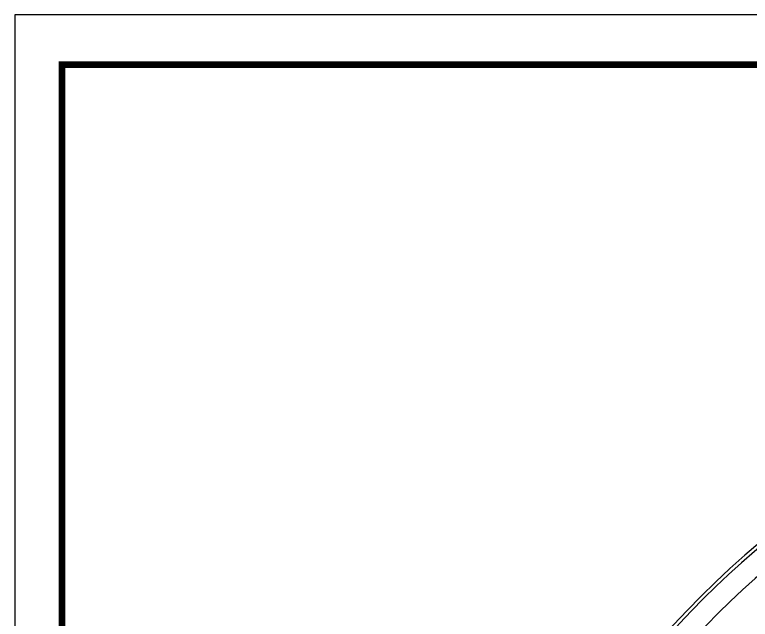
# Model space of a CAD drawing. Extents: x 16295159345 to 16296660660, y -37409619871 to -37408926496.
# Drawn here: x 16295159344.7 to 16295159556.5, y -37408926670.4 to -37408926496.2 of the extents above; entities that cross this region are included whole.
import ezdxf

# ---------------------------------------------------------------- set-up
doc = ezdxf.new("R2010")
doc.units = 0
doc.header["$LTSCALE"] = 10
doc.header["$MEASUREMENT"] = 0
doc.layers.get('0').update_dxf_attribs({"linetype": 'CONTINUOUS'})
doc.layers.add('BODY', color=7, linetype='CONTINUOUS')

msp = doc.modelspace()

# ---------------------------------------------------------------- linework, layer by layer
at = {"ltscale": 0.5}
msp.add_lwpolyline([(16295159344.667589, -37408927116.290787), (16295160190.96759, -37408927116.290787), (16295160190.96759, -37408926496.190781), (16295159344.667589, -37408926496.190781)], close=True, dxfattribs=at)
at = {"color": 5, "linetype": 'ByBlock', "lineweight": 200, "const_width": 1.95}
msp.add_lwpolyline([(16295159358.276239, -37408927089.738663), (16295160177.276239, -37408927089.738663), (16295160177.276239, -37408926510.588654), (16295159358.276239, -37408926510.588654)], close=True, dxfattribs=at)
at = {"layer": 'BODY', "ltscale": 0.7}
for radius, start, end in [(240, 90, 180), (239, 96.01583009, 173.98407268), (233, 96.01583009, 173.98407268)]:
    msp.add_arc((16295159712.05924, -37408926833.401627), radius, start, end, dxfattribs=at)

doc.saveas('drawing.dxf')
